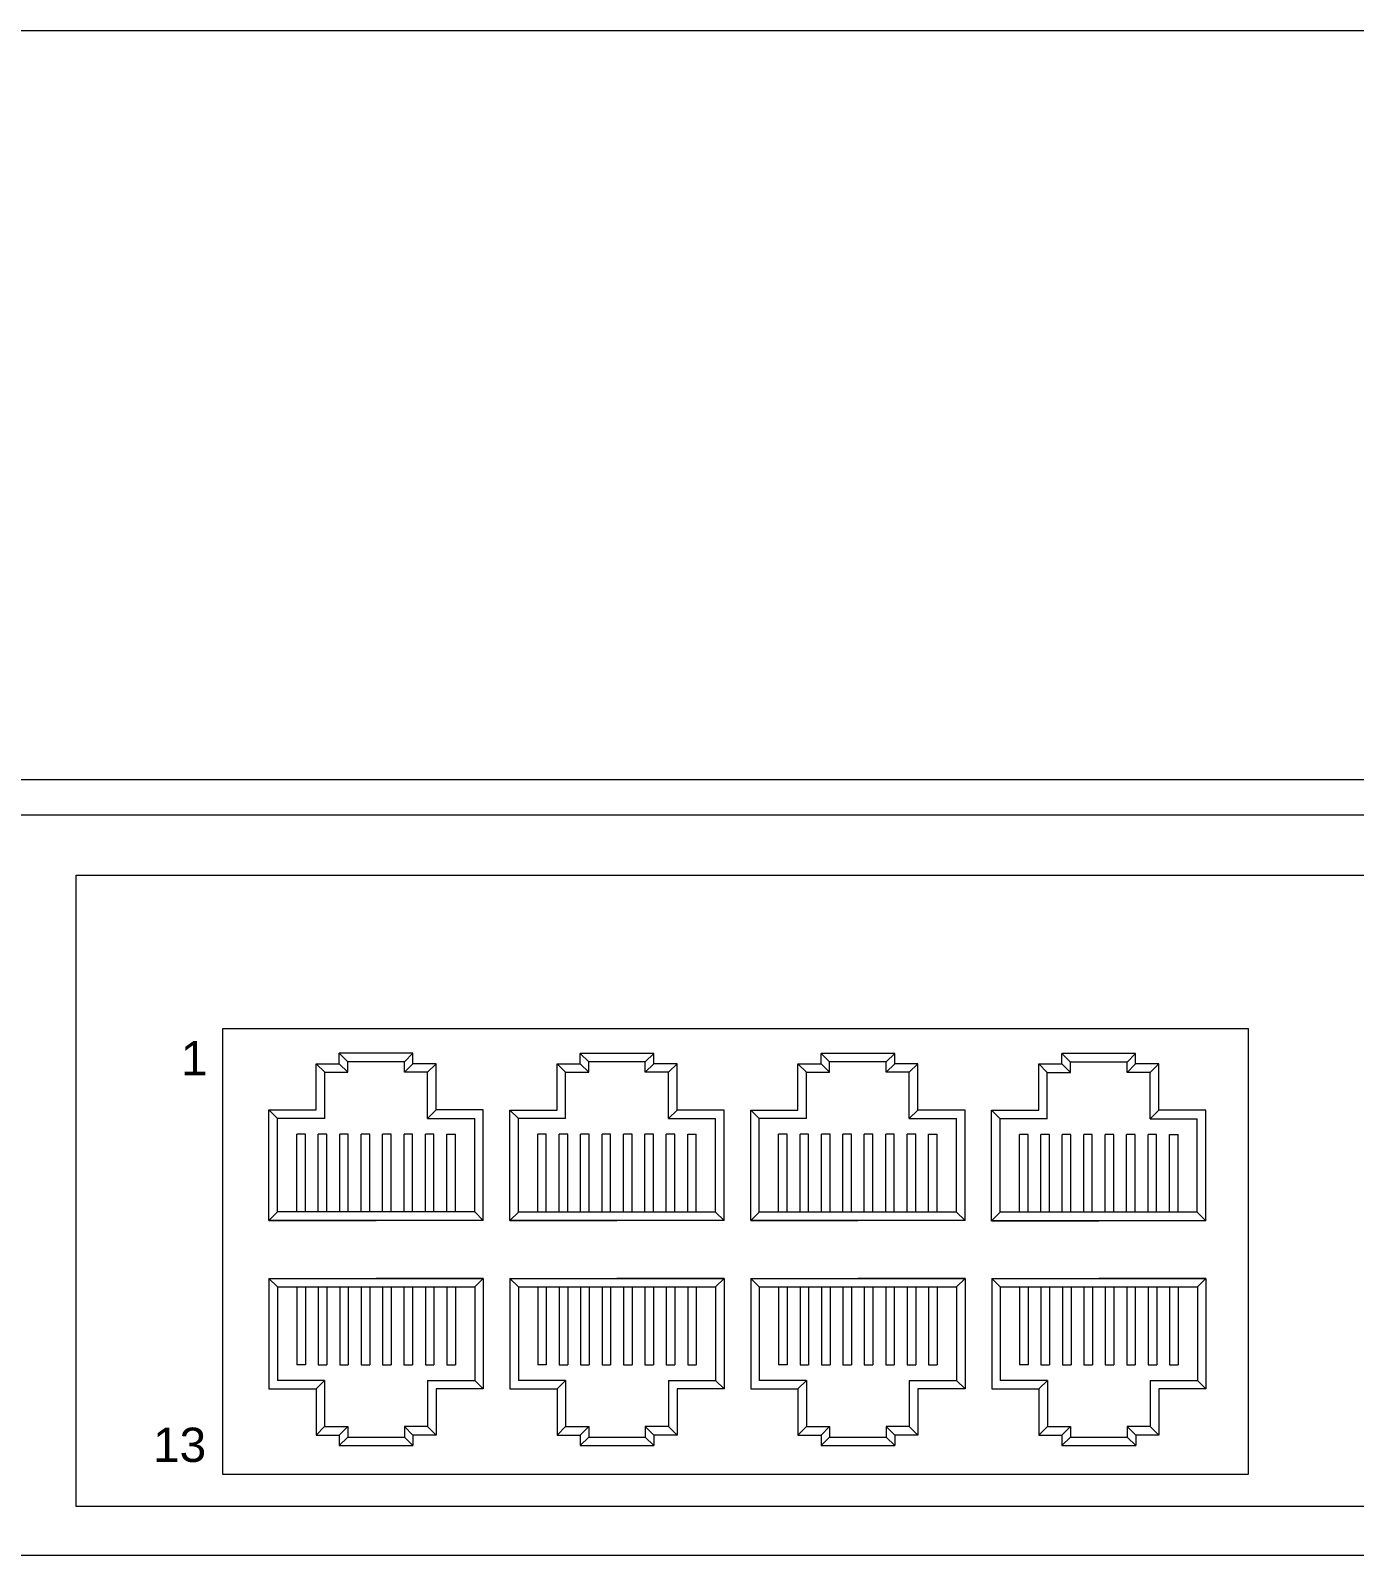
# Model space of a CAD drawing. Header units: metres. Extents: x -42301 to 31628, y -23013 to 30697.
# Drawn here: x -12264 to -11118, y 9752 to 11072 of the extents above; entities that cross this region are included whole.
import ezdxf

# ---------------------------------------------------------------- set-up
doc = ezdxf.new("R2010")
doc.units = ezdxf.units.M
doc.header["$LTSCALE"] = 0.01
doc.header["$MEASUREMENT"] = 0
doc.layers.get('0').update_dxf_attribs({"lineweight": 15})
doc.layers.add('1U - Gestion Cable', color=250, linetype='Continuous', lineweight=5)
doc.styles.get("Standard").update_dxf_attribs({"font": 'Arial.ttf'})

# ---------------------------------------------------------------- blocks, each defined once
blk = doc.blocks.new('1U - Peine Cable Rack')
at = {"layer": '1U - Gestion Cable'}
blk.add_lwpolyline([(-5.8, 37.7), (466.8, 37.7, -0.414214), (471.8, 32.7), (471.8, -1, -0.414214), (466.8, -6), (-5.8, -6, -0.414214), (-10.8, -1), (-10.8, 32.7, -0.414214)], format="xyb", close=True, dxfattribs=at)
blk = doc.blocks.new('1U - Switch 24P RJ45')
at = {"lineweight": 5}
for p, q in [((2582.5, -5839.4), (17329.1, -5839.4)), ((2582.5, -8436.5), (2582.5, -5839.4)), ((3968, -6571.8), (3664.7, -6571.8)), ((3664.7, -6614.6), (3664.7, -6571.8)), ((3699.9, -6607.1), (3664.7, -6571.8)), ((3932.8, -6607.1), (3968, -6571.8)), ((3968, -6614.6), (3968, -6571.8)), ((4959.2, -6572), (4655.9, -6572)), ((4655.9, -6614.7), (4655.9, -6572)), ((4691.1, -6607.2), (4655.9, -6572)), ((4924, -6607.2), (4959.2, -6572)), ((4959.2, -6614.7), (4959.2, -6572)), ((5950.4, -6572), (5647.1, -6572)), ((5647.1, -6614.8), (5647.1, -6572)), ((5682.4, -6607.3), (5647.1, -6572)), ((5915.2, -6607.3), (5950.4, -6572)), ((5950.4, -6614.8), (5950.4, -6572)), ((6941.7, -6572.4), (6638.3, -6572.4)), ((6638.3, -6615.2), (6638.3, -6572.4)), ((6673.6, -6607.7), (6638.3, -6572.4)), ((6906.4, -6607.7), (6941.7, -6572.4)), ((6941.7, -6615.2), (6941.7, -6572.4)), ((3569.4, -6805), (3569.4, -6614.6)), ((3604.7, -6649.8), (3569.4, -6614.6)), ((3569.4, -6614.6), (3664.7, -6614.6)), ((3604.7, -6840.3), (3604.7, -6649.8)), ((3604.7, -6649.8), (3699.9, -6649.8)), ((3699.9, -6649.8), (3664.7, -6614.6)), ((3699.9, -6649.8), (3699.9, -6607.1)), ((3932.8, -6607.1), (3699.9, -6607.1)), ((3932.8, -6649.8), (3932.8, -6607.1)), ((3932.8, -6649.8), (3968, -6614.6)), ((4028, -6649.8), (3932.8, -6649.8)), ((4063.3, -6614.6), (3968, -6614.6)), ((4028, -6649.8), (4063.3, -6614.6)), ((4028, -6840.3), (4028, -6649.8)), ((4063.3, -6805), (4063.3, -6614.6)), ((4560.6, -6805.2), (4560.6, -6614.7)), ((4595.9, -6650), (4560.6, -6614.7)), ((4560.6, -6614.7), (4655.9, -6614.7)), ((4595.9, -6840.5), (4595.9, -6650)), ((4595.9, -6650), (4691.1, -6650)), ((4691.1, -6650), (4655.9, -6614.7)), ((4691.1, -6650), (4691.1, -6607.2)), ((4924, -6607.2), (4691.1, -6607.2)), ((4924, -6650), (4924, -6607.2)), ((4924, -6650), (4959.2, -6614.7)), ((5019.2, -6650), (4924, -6650)), ((5054.5, -6614.7), (4959.2, -6614.7)), ((5019.2, -6650), (5054.5, -6614.7)), ((5019.2, -6840.5), (5019.2, -6650)), ((5054.5, -6805.2), (5054.5, -6614.7)), ((5551.8, -6805.2), (5551.8, -6614.8)), ((5587.1, -6650), (5551.8, -6614.8)), ((5551.8, -6614.8), (5647.1, -6614.8)), ((5587.1, -6840.5), (5587.1, -6650)), ((5587.1, -6650), (5682.4, -6650)), ((5682.4, -6650), (5647.1, -6614.8)), ((5682.4, -6650), (5682.4, -6607.3)), ((5915.2, -6607.3), (5682.4, -6607.3)), ((5915.2, -6650), (5915.2, -6607.3)), ((5915.2, -6650), (5950.4, -6614.8)), ((6010.4, -6650), (5915.2, -6650)), ((6045.7, -6614.8), (5950.4, -6614.8)), ((6010.4, -6650), (6045.7, -6614.8)), ((6010.4, -6840.5), (6010.4, -6650)), ((6045.7, -6805.2), (6045.7, -6614.8)), ((6543.1, -6805.7), (6543.1, -6615.2)), ((6578.3, -6650.5), (6543.1, -6615.2)), ((6543.1, -6615.2), (6638.3, -6615.2)), ((6578.3, -6841), (6578.3, -6650.5)), ((6578.3, -6650.5), (6673.6, -6650.5)), ((6673.6, -6650.5), (6638.3, -6615.2)), ((6673.6, -6650.5), (6673.6, -6607.7)), ((6906.4, -6607.7), (6673.6, -6607.7)), ((6906.4, -6650.5), (6906.4, -6607.7)), ((6906.4, -6650.5), (6941.7, -6615.2)), ((7001.6, -6650.5), (6906.4, -6650.5)), ((7036.9, -6615.2), (6941.7, -6615.2)), ((7001.6, -6650.5), (7036.9, -6615.2)), ((7001.6, -6841), (7001.6, -6650.5)), ((7036.9, -6805.7), (7036.9, -6615.2)), ((3375.4, -7260.1), (3375.4, -6805)), ((3375.4, -6805), (3569.4, -6805)), ((3410.7, -6840.3), (3375.4, -6805)), ((3410.7, -7224.8), (3410.7, -6840.3)), ((3604.7, -6840.3), (3410.7, -6840.3)), ((4028, -6840.3), (4063.3, -6805)), ((4028, -6840.3), (4222, -6840.3)), ((4257.3, -6805), (4063.3, -6805)), ((4222, -7224.8), (4222, -6840.3)), ((4257.3, -7260.1), (4257.3, -6805)), ((4366.6, -7260.2), (4366.6, -6805.2)), ((4366.6, -6805.2), (4560.6, -6805.2)), ((4401.9, -6840.5), (4366.6, -6805.2)), ((4401.9, -7225), (4401.9, -6840.5)), ((4595.9, -6840.5), (4401.9, -6840.5)), ((5019.2, -6840.5), (5054.5, -6805.2)), ((5019.2, -6840.5), (5213.2, -6840.5)), ((5248.5, -6805.2), (5054.5, -6805.2)), ((5213.2, -7225), (5213.2, -6840.5)), ((5248.5, -7260.2), (5248.5, -6805.2)), ((5357.8, -7260.3), (5357.8, -6805.2)), ((5357.8, -6805.2), (5551.8, -6805.2)), ((5393.1, -6840.5), (5357.8, -6805.2)), ((6010.4, -6840.5), (6045.7, -6805.2)), ((6239.7, -6805.2), (6045.7, -6805.2)), ((6239.7, -7260.3), (6239.7, -6805.2)), ((6349, -7260.7), (6349, -6805.7)), ((6349, -6805.7), (6543.1, -6805.7)), ((6384.3, -6841), (6349, -6805.7)), ((7001.6, -6841), (7036.9, -6805.7)), ((7230.9, -6805.7), (7036.9, -6805.7)), ((7230.9, -7260.7), (7230.9, -6805.7)), ((5393.1, -7225), (5393.1, -6840.5)), ((5587.1, -6840.5), (5393.1, -6840.5)), ((6010.4, -6840.5), (6204.4, -6840.5)), ((6204.4, -7225), (6204.4, -6840.5)), ((6384.3, -7225.4), (6384.3, -6841)), ((6578.3, -6841), (6384.3, -6841)), ((7001.6, -6841), (7195.6, -6841)), ((7195.6, -7225.4), (7195.6, -6841)), ((3490.1, -7224.8), (3490.1, -6904.8)), ((3525.3, -6904.8), (3490.1, -6904.8)), ((3525.3, -7224.8), (3525.3, -6904.8)), ((3578.2, -7224.8), (3578.2, -6904.8)), ((3613.5, -6904.8), (3578.2, -6904.8)), ((3613.5, -7225.3), (3613.5, -6904.8)), ((3666.4, -7224.8), (3666.4, -6904.8)), ((3701.7, -6904.8), (3666.4, -6904.8)), ((3701.7, -7224.8), (3701.7, -6904.8)), ((3754.6, -7224.8), (3754.6, -6904.8)), ((3789.9, -6904.8), (3754.6, -6904.8)), ((3789.9, -7224.8), (3789.9, -6904.8)), ((3842.8, -7224.8), (3842.8, -6904.8)), ((3878.1, -6904.8), (3842.8, -6904.8)), ((3878.1, -7224.8), (3878.1, -6904.8)), ((3931, -7224.8), (3931, -6904.8)), ((3966.3, -6904.8), (3931, -6904.8)), ((3966.3, -7225.3), (3966.3, -6904.8)), ((4019.2, -7224.8), (4019.2, -6904.8)), ((4054.4, -6904.8), (4019.2, -6904.8)), ((4054.4, -7224.8), (4054.4, -6904.8)), ((4107.4, -6904.8), (4142.6, -6904.8)), ((4107.4, -7224.8), (4107.4, -6904.8)), ((4142.6, -7224.8), (4142.6, -6904.8)), ((4481.3, -7225), (4481.3, -6905)), ((4516.5, -6905), (4481.3, -6905)), ((4516.5, -7225), (4516.5, -6905)), ((4569.4, -7225), (4569.4, -6905)), ((4604.7, -6905), (4569.4, -6905)), ((4604.7, -7225.4), (4604.7, -6905)), ((4657.6, -7225), (4657.6, -6905)), ((4692.9, -6905), (4657.6, -6905)), ((4692.9, -7225), (4692.9, -6905)), ((4745.8, -7225), (4745.8, -6905)), ((4781.1, -6905), (4745.8, -6905)), ((4781.1, -7225), (4781.1, -6905)), ((4834, -7225), (4834, -6905)), ((4869.3, -6905), (4834, -6905)), ((4869.3, -7225), (4869.3, -6905)), ((4922.2, -7225), (4922.2, -6905)), ((4957.5, -6905), (4922.2, -6905)), ((4957.5, -7225.4), (4957.5, -6905)), ((5010.4, -7225), (5010.4, -6905)), ((5045.6, -6905), (5010.4, -6905)), ((5045.6, -7225), (5045.6, -6905)), ((5098.6, -6905), (5133.8, -6905)), ((5098.6, -7225), (5098.6, -6905)), ((5133.8, -7225), (5133.8, -6905)), ((5472.5, -7225), (5472.5, -6905)), ((5507.7, -6905), (5472.5, -6905)), ((5507.7, -7225), (5507.7, -6905)), ((5560.7, -7225), (5560.7, -6905)), ((5595.9, -6905), (5560.7, -6905)), ((5595.9, -7225.4), (5595.9, -6905)), ((5648.8, -7225), (5648.8, -6905)), ((5684.1, -6905), (5648.8, -6905)), ((5684.1, -7225), (5684.1, -6905)), ((5737, -7225), (5737, -6905)), ((5772.3, -6905), (5737, -6905)), ((5772.3, -7225), (5772.3, -6905)), ((5825.2, -7225), (5825.2, -6905)), ((5860.5, -6905), (5825.2, -6905)), ((5860.5, -7225), (5860.5, -6905)), ((5913.4, -7225), (5913.4, -6905)), ((5948.7, -6905), (5913.4, -6905)), ((5948.7, -7225.4), (5948.7, -6905)), ((6001.6, -7225), (6001.6, -6905)), ((6036.9, -6905), (6001.6, -6905)), ((6036.9, -7225), (6036.9, -6905)), ((6089.8, -6905), (6125, -6905)), ((6089.8, -7225), (6089.8, -6905)), ((6125, -7225), (6125, -6905)), ((6463.7, -7225.4), (6463.7, -6905.4)), ((6499, -6905.4), (6463.7, -6905.4)), ((6499, -7225.4), (6499, -6905.4)), ((6551.9, -7225.4), (6551.9, -6905.4)), ((6587.1, -6905.4), (6551.9, -6905.4)), ((6587.1, -7225.9), (6587.1, -6905.4)), ((6640.1, -7225.4), (6640.1, -6905.4)), ((6675.3, -6905.4), (6640.1, -6905.4)), ((6675.3, -7225.4), (6675.3, -6905.4)), ((6728.2, -7225.4), (6728.2, -6905.4)), ((6763.5, -6905.4), (6728.2, -6905.4)), ((6763.5, -7225.4), (6763.5, -6905.4)), ((6816.4, -7225.4), (6816.4, -6905.4)), ((6851.7, -6905.4), (6816.4, -6905.4)), ((6851.7, -7225.4), (6851.7, -6905.4)), ((6904.6, -7225.4), (6904.6, -6905.4)), ((6939.9, -6905.4), (6904.6, -6905.4)), ((6939.9, -7225.9), (6939.9, -6905.4)), ((6992.8, -7225.4), (6992.8, -6905.4)), ((7028.1, -6905.4), (6992.8, -6905.4)), ((7028.1, -7225.4), (7028.1, -6905.4)), ((7081, -6905.4), (7116.3, -6905.4)), ((7081, -7225.4), (7081, -6905.4)), ((7116.3, -7225.4), (7116.3, -6905.4)), ((3375.4, -7260.1), (3410.7, -7224.8)), ((4257.3, -7260.1), (3375.4, -7260.1)), ((3375.4, -7260.1), (3816.3, -7260.1)), ((4222, -7224.8), (3410.7, -7224.8)), ((4257.3, -7260.1), (4222, -7224.8)), ((4366.6, -7260.2), (4401.9, -7225)), ((5248.5, -7260.2), (4366.6, -7260.2)), ((4366.6, -7260.2), (4807.5, -7260.2)), ((5213.2, -7225), (4401.9, -7225)), ((5248.5, -7260.2), (5213.2, -7225)), ((5357.8, -7260.3), (5393.1, -7225)), ((6239.7, -7260.3), (5357.8, -7260.3)), ((5357.8, -7260.3), (5798.8, -7260.3)), ((6204.4, -7225), (5393.1, -7225)), ((6239.7, -7260.3), (6204.4, -7225)), ((6349, -7260.7), (6384.3, -7225.4)), ((7230.9, -7260.7), (6349, -7260.7)), ((6349, -7260.7), (6790, -7260.7)), ((7195.6, -7225.4), (6384.3, -7225.4)), ((7230.9, -7260.7), (7195.6, -7225.4)), ((3375.2, -7498), (4257.1, -7498)), ((3375.2, -7498), (3375.2, -7953)), ((3375.2, -7498), (3410.5, -7533.3)), ((4257.1, -7498), (3816.2, -7498)), ((4257.1, -7498), (4221.8, -7533.3)), ((4257.1, -7498), (4257.1, -7953)), ((4366.6, -7498), (5248.5, -7498)), ((4366.6, -7498), (4366.6, -7953)), ((4366.6, -7498), (4401.9, -7533.3)), ((5248.5, -7498), (4807.5, -7498)), ((5248.5, -7498), (5213.2, -7533.3)), ((5248.5, -7498), (5248.5, -7953)), ((5357.8, -7498), (6239.7, -7498)), ((5357.8, -7498), (5357.8, -7953)), ((5357.8, -7498), (5393.1, -7533.3)), ((6239.7, -7498), (5798.8, -7498)), ((6239.7, -7498), (6204.4, -7533.3)), ((6239.7, -7498), (6239.7, -7953)), ((6349.5, -7498), (7231.3, -7498)), ((6349.5, -7498), (6349.5, -7953)), ((6349.5, -7498), (6384.7, -7533.3)), ((7231.3, -7498), (6790.4, -7498)), ((7231.3, -7498), (7196.1, -7533.3)), ((7231.3, -7498), (7231.3, -7953)), ((3410.5, -7533.3), (4221.8, -7533.3)), ((3410.5, -7533.3), (3410.5, -7917.8)), ((3489.9, -7533.3), (3489.9, -7853.3)), ((3525.2, -7533.3), (3525.2, -7853.3)), ((3578.1, -7533.3), (3578.1, -7853.3)), ((3613.3, -7533.3), (3613.3, -7853.3)), ((3666.3, -7532.8), (3666.3, -7853.3)), ((3701.5, -7533.3), (3701.5, -7853.3)), ((3754.4, -7533.3), (3754.4, -7853.3)), ((3789.7, -7533.3), (3789.7, -7853.3)), ((3842.6, -7533.3), (3842.6, -7853.3)), ((3877.9, -7533.3), (3877.9, -7853.3)), ((3930.8, -7533.3), (3930.8, -7853.3)), ((3966.1, -7533.3), (3966.1, -7853.3)), ((4019, -7532.8), (4019, -7853.3)), ((4054.3, -7533.3), (4054.3, -7853.3)), ((4107.2, -7533.3), (4107.2, -7853.3)), ((4142.5, -7533.3), (4142.5, -7853.3)), ((4221.8, -7533.3), (4221.8, -7917.8)), ((4401.9, -7533.3), (5213.2, -7533.3)), ((4401.9, -7533.3), (4401.9, -7917.8)), ((4481.3, -7533.3), (4481.3, -7853.3)), ((4516.5, -7533.3), (4516.5, -7853.3)), ((4569.4, -7533.3), (4569.4, -7853.3)), ((4604.7, -7533.3), (4604.7, -7853.3)), ((4657.6, -7532.8), (4657.6, -7853.3)), ((4692.9, -7533.3), (4692.9, -7853.3)), ((4745.8, -7533.3), (4745.8, -7853.3)), ((4781.1, -7533.3), (4781.1, -7853.3)), ((4834, -7533.3), (4834, -7853.3)), ((4869.3, -7533.3), (4869.3, -7853.3)), ((4922.2, -7533.3), (4922.2, -7853.3)), ((4957.5, -7533.3), (4957.5, -7853.3)), ((5010.4, -7532.8), (5010.4, -7853.3)), ((5045.6, -7533.3), (5045.6, -7853.3)), ((5098.6, -7533.3), (5098.6, -7853.3)), ((5133.8, -7533.3), (5133.8, -7853.3)), ((5213.2, -7533.3), (5213.2, -7917.8)), ((5393.1, -7533.3), (6204.4, -7533.3)), ((5393.1, -7533.3), (5393.1, -7917.8)), ((5472.5, -7533.3), (5472.5, -7853.3)), ((5507.7, -7533.3), (5507.7, -7853.3)), ((5560.7, -7533.3), (5560.7, -7853.3)), ((5595.9, -7533.3), (5595.9, -7853.3)), ((5648.8, -7532.8), (5648.8, -7853.3)), ((5684.1, -7533.3), (5684.1, -7853.3)), ((5737, -7533.3), (5737, -7853.3)), ((5772.3, -7533.3), (5772.3, -7853.3)), ((5825.2, -7533.3), (5825.2, -7853.3)), ((5860.5, -7533.3), (5860.5, -7853.3)), ((5913.4, -7533.3), (5913.4, -7853.3)), ((5948.7, -7533.3), (5948.7, -7853.3)), ((6001.6, -7532.8), (6001.6, -7853.3)), ((6036.9, -7533.3), (6036.9, -7853.3)), ((6089.8, -7533.3), (6089.8, -7853.3)), ((6125, -7533.3), (6125, -7853.3)), ((6204.4, -7533.3), (6204.4, -7917.8)), ((6384.7, -7533.3), (7196.1, -7533.3)), ((6384.7, -7533.3), (6384.7, -7917.8)), ((6464.1, -7533.3), (6464.1, -7853.3)), ((6499.4, -7533.3), (6499.4, -7853.3)), ((6552.3, -7533.3), (6552.3, -7853.3)), ((6587.6, -7533.3), (6587.6, -7853.3)), ((6640.5, -7532.8), (6640.5, -7853.3)), ((6675.8, -7533.3), (6675.8, -7853.3)), ((6728.7, -7533.3), (6728.7, -7853.3)), ((6763.9, -7533.3), (6763.9, -7853.3)), ((6816.9, -7533.3), (6816.9, -7853.3)), ((6852.1, -7533.3), (6852.1, -7853.3)), ((6905, -7533.3), (6905, -7853.3)), ((6940.3, -7533.3), (6940.3, -7853.3)), ((6993.2, -7532.8), (6993.2, -7853.3)), ((7028.5, -7533.3), (7028.5, -7853.3)), ((7081.4, -7533.3), (7081.4, -7853.3)), ((7116.7, -7533.3), (7116.7, -7853.3)), ((7196.1, -7533.3), (7196.1, -7917.8)), ((3525.2, -7853.3), (3489.9, -7853.3)), ((3578.1, -7853.3), (3613.3, -7853.3)), ((3666.3, -7853.3), (3701.5, -7853.3)), ((3754.4, -7853.3), (3789.7, -7853.3)), ((3842.6, -7853.3), (3877.9, -7853.3)), ((3930.8, -7853.3), (3966.1, -7853.3)), ((4019, -7853.3), (4054.3, -7853.3)), ((4107.2, -7853.3), (4142.5, -7853.3)), ((4516.5, -7853.3), (4481.3, -7853.3)), ((4569.4, -7853.3), (4604.7, -7853.3)), ((4657.6, -7853.3), (4692.9, -7853.3)), ((4745.8, -7853.3), (4781.1, -7853.3)), ((4834, -7853.3), (4869.3, -7853.3)), ((4922.2, -7853.3), (4957.5, -7853.3)), ((5010.4, -7853.3), (5045.6, -7853.3)), ((5098.6, -7853.3), (5133.8, -7853.3)), ((5507.7, -7853.3), (5472.5, -7853.3)), ((5560.7, -7853.3), (5595.9, -7853.3)), ((5648.8, -7853.3), (5684.1, -7853.3)), ((5737, -7853.3), (5772.3, -7853.3)), ((5825.2, -7853.3), (5860.5, -7853.3)), ((5913.4, -7853.3), (5948.7, -7853.3)), ((6001.6, -7853.3), (6036.9, -7853.3)), ((6089.8, -7853.3), (6125, -7853.3)), ((6499.4, -7853.3), (6464.1, -7853.3)), ((6552.3, -7853.3), (6587.6, -7853.3)), ((6640.5, -7853.3), (6675.8, -7853.3)), ((6728.7, -7853.3), (6763.9, -7853.3)), ((6816.9, -7853.3), (6852.1, -7853.3)), ((6905, -7853.3), (6940.3, -7853.3)), ((6993.2, -7853.3), (7028.5, -7853.3)), ((7081.4, -7853.3), (7116.7, -7853.3)), ((3375.2, -7953), (3569.3, -7953)), ((3604.5, -7917.8), (3410.5, -7917.8)), ((3604.5, -7917.8), (3569.3, -7953)), ((3569.3, -7953), (3569.3, -8143.5)), ((3604.5, -7917.8), (3604.5, -8108.2)), ((4027.8, -7917.8), (4221.8, -7917.8)), ((4027.8, -7917.8), (4027.8, -8108.2)), ((4257.1, -7953), (4063.1, -7953)), ((4063.1, -7953), (4063.1, -8143.5)), ((4221.8, -7917.8), (4257.1, -7953)), ((4366.6, -7953), (4560.6, -7953)), ((4595.9, -7917.8), (4401.9, -7917.8)), ((4595.9, -7917.8), (4560.6, -7953)), ((4560.6, -7953), (4560.6, -8143.5)), ((4595.9, -7917.8), (4595.9, -8108.2)), ((5019.2, -7917.8), (5213.2, -7917.8)), ((5019.2, -7917.8), (5019.2, -8108.2)), ((5248.5, -7953), (5054.5, -7953)), ((5054.5, -7953), (5054.5, -8143.5)), ((5213.2, -7917.8), (5248.5, -7953)), ((5357.8, -7953), (5551.8, -7953)), ((5587.1, -7917.8), (5393.1, -7917.8)), ((5587.1, -7917.8), (5551.8, -7953)), ((5551.8, -7953), (5551.8, -8143.5)), ((5587.1, -7917.8), (5587.1, -8108.2)), ((6010.4, -7917.8), (6204.4, -7917.8)), ((6010.4, -7917.8), (6010.4, -8108.2)), ((6239.7, -7953), (6045.7, -7953)), ((6045.7, -7953), (6045.7, -8143.5)), ((6204.4, -7917.8), (6239.7, -7953)), ((6349.5, -7953), (6543.5, -7953)), ((6578.8, -7917.8), (6384.7, -7917.8)), ((6578.8, -7917.8), (6543.5, -7953)), ((6543.5, -7953), (6543.5, -8143.5)), ((6578.8, -7917.8), (6578.8, -8108.2)), ((7002, -7917.8), (7196.1, -7917.8)), ((7002, -7917.8), (7002, -8108.2)), ((7231.3, -7953), (7037.3, -7953)), ((7037.3, -7953), (7037.3, -8143.5)), ((7196.1, -7917.8), (7231.3, -7953)), ((3604.5, -8108.2), (3569.3, -8143.5)), ((3569.3, -8143.5), (3664.5, -8143.5)), ((3604.5, -8108.2), (3699.8, -8108.2)), ((3699.8, -8108.2), (3664.5, -8143.5)), ((3664.5, -8143.5), (3664.5, -8186.3)), ((3699.8, -8151), (3664.5, -8186.3)), ((3699.8, -8108.2), (3699.8, -8151)), ((3699.8, -8151), (3932.6, -8151)), ((3932.6, -8108.2), (3967.9, -8143.5)), ((4027.8, -8108.2), (3932.6, -8108.2)), ((3932.6, -8108.2), (3932.6, -8151)), ((3932.6, -8151), (3967.9, -8186.3)), ((4063.1, -8143.5), (3967.9, -8143.5)), ((3967.9, -8143.5), (3967.9, -8186.3)), ((4027.8, -8108.2), (4063.1, -8143.5)), ((4595.9, -8108.2), (4560.6, -8143.5)), ((4560.6, -8143.5), (4655.9, -8143.5)), ((4595.9, -8108.2), (4691.1, -8108.2)), ((4691.1, -8108.2), (4655.9, -8143.5)), ((4655.9, -8143.5), (4655.9, -8186.3)), ((4691.1, -8151), (4655.9, -8186.3)), ((4691.1, -8108.2), (4691.1, -8151)), ((4691.1, -8151), (4924, -8151)), ((4924, -8108.2), (4959.2, -8143.5)), ((5019.2, -8108.2), (4924, -8108.2)), ((4924, -8108.2), (4924, -8151)), ((4924, -8151), (4959.2, -8186.3)), ((5054.5, -8143.5), (4959.2, -8143.5)), ((4959.2, -8143.5), (4959.2, -8186.3)), ((5019.2, -8108.2), (5054.5, -8143.5)), ((5587.1, -8108.2), (5551.8, -8143.5)), ((5551.8, -8143.5), (5647.1, -8143.5)), ((5587.1, -8108.2), (5682.4, -8108.2)), ((5682.4, -8108.2), (5647.1, -8143.5)), ((5647.1, -8143.5), (5647.1, -8186.3)), ((5682.4, -8151), (5647.1, -8186.3)), ((5682.4, -8108.2), (5682.4, -8151)), ((5682.4, -8151), (5915.2, -8151)), ((5915.2, -8108.2), (5950.4, -8143.5)), ((6010.4, -8108.2), (5915.2, -8108.2)), ((5915.2, -8108.2), (5915.2, -8151)), ((5915.2, -8151), (5950.4, -8186.3)), ((6045.7, -8143.5), (5950.4, -8143.5)), ((5950.4, -8143.5), (5950.4, -8186.3)), ((6010.4, -8108.2), (6045.7, -8143.5)), ((6578.8, -8108.2), (6543.5, -8143.5)), ((6543.5, -8143.5), (6638.7, -8143.5)), ((6578.8, -8108.2), (6674, -8108.2)), ((6674, -8108.2), (6638.7, -8143.5)), ((6638.7, -8143.5), (6638.7, -8186.3)), ((6674, -8151), (6638.7, -8186.3)), ((6674, -8108.2), (6674, -8151)), ((6674, -8151), (6906.8, -8151)), ((6906.8, -8108.2), (6942.1, -8143.5)), ((7002, -8108.2), (6906.8, -8108.2)), ((6906.8, -8108.2), (6906.8, -8151)), ((6906.8, -8151), (6942.1, -8186.3)), ((7037.3, -8143.5), (6942.1, -8143.5)), ((6942.1, -8143.5), (6942.1, -8186.3)), ((7002, -8108.2), (7037.3, -8143.5)), ((3664.5, -8186.3), (3967.9, -8186.3)), ((4655.9, -8186.3), (4959.2, -8186.3)), ((5647.1, -8186.3), (5950.4, -8186.3)), ((6638.7, -8186.3), (6942.1, -8186.3)), ((17329.1, -8436.5), (2582.5, -8436.5))]:
    blk.add_line(p, q, dxfattribs=at)
blk.add_lwpolyline([(3186.1, -6469.8), (7405.4, -6469.8), (7405.4, -8304.9), (3186.1, -8304.9)], close=True, dxfattribs=at)
at = {"layer": '1U - Gestion Cable', "lineweight": 5}
blk.add_lwpolyline([(30869.5, -8638.7), (-613.9, -8638.7, -0.414214), (-962.7, -8289.9), (-962.7, -5939.3, -0.414214), (-613.9, -5590.5), (32726, -5590.5)], format="xyb", dxfattribs=at)
at = {"lineweight": 5, "char_height": 141.098, "width": 227.152, "attachment_point": 1}
for s, insert in [('{\\fArial|b0|i0|c0|p34;1}', (3012.8, -6521.6)), ('{\\fArial|b0|i0|c0|p34;13}', (2897.8, -8112.4))]:
    blk.add_mtext(s, dxfattribs=dict(at, insert=insert))

msp = doc.modelspace()

# ---------------------------------------------------------------- block references
for name, p, xscale, yscale, zscale in [('1U - Peine Cable Rack', (-12813.6, 10512.5), 14.83992286734612, 14.83992286734612, 14.83992286734612), ('1U - Switch 24P RJ45', (-12767.3, 11569), 0.2103471354269444, 0.2103471354269444, 0.2103471354269444)]:
    msp.add_blockref(name, p, dxfattribs=dict(xscale=xscale, yscale=yscale, zscale=zscale))

doc.saveas('drawing.dxf')
